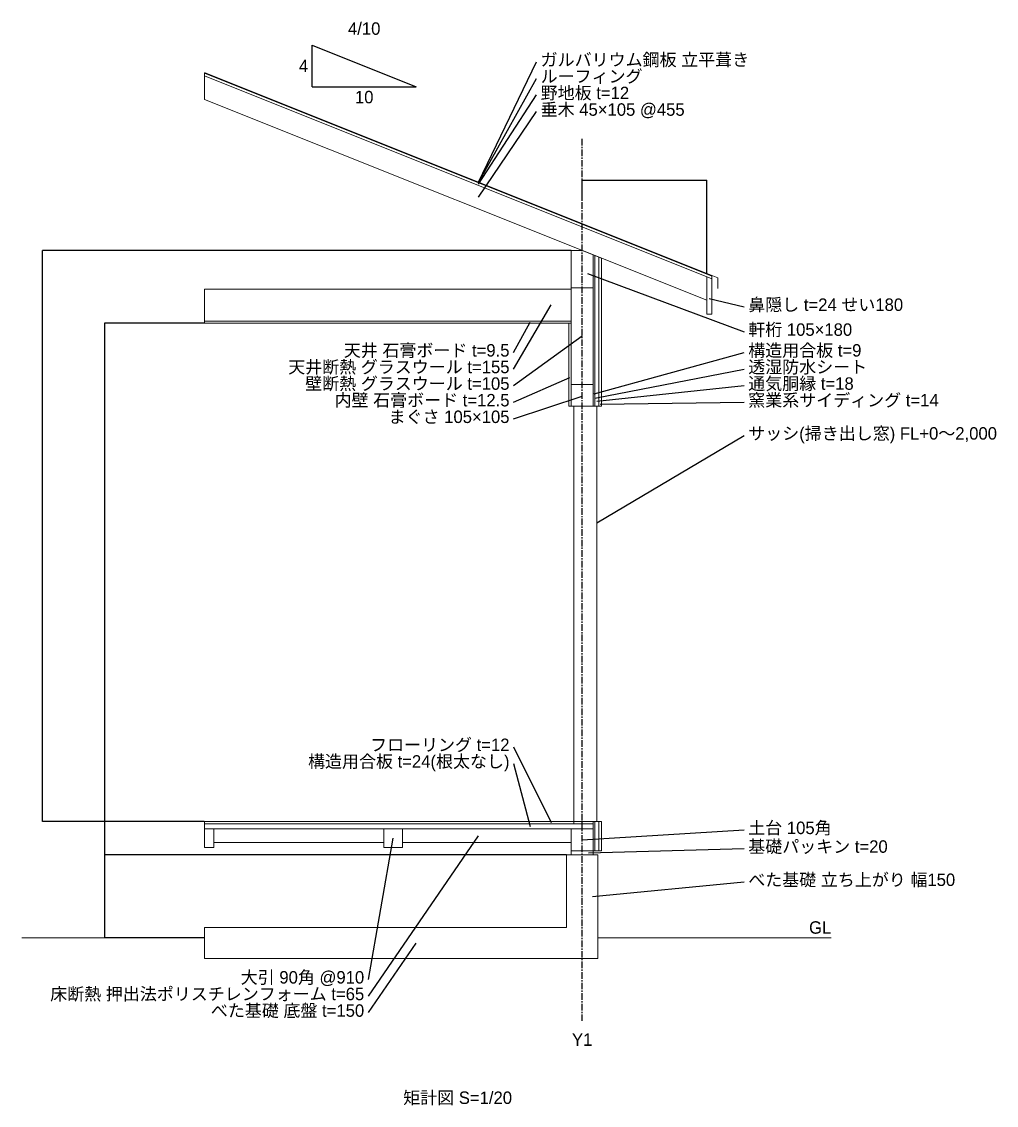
# Model space of a CAD drawing. Header units: millimetres. Extents: x -2900 to 51995, y -25289 to 10180.
# Drawn here: x 47300 to 51995, y -11307 to -6087 of the extents above; entities that cross this region are included whole.
import ezdxf
from ezdxf.enums import TextEntityAlignment as Align

# ---------------------------------------------------------------- set-up
doc = ezdxf.new("R2010")
doc.units = ezdxf.units.MM
doc.linetypes.add('CENTER', pattern=[50.8, 31.75, -6.35, 6.35, -6.35])
for name, color, linetype in [('DIM', 2, 'CONTINUOUS'), ('GRID', 1, 'CENTER'), ('TEXT', 7, 'CONTINUOUS')]:
    doc.layers.add(name, color=color, linetype=linetype)
for name, color, linetype, lineweight in [('KANA_CUT', 7, 'CONTINUOUS', 0), ('KANA_INS', 7, 'CONTINUOUS', 0), ('KANA_VIEW', 7, 'CONTINUOUS', 0)]:
    doc.layers.add(name, color=color, linetype=linetype, lineweight=lineweight)
doc.styles.add('kst32b', font='kst32b')
doc.dimstyles.get("Standard").update_dxf_attribs({"dimtxt": 0.25, "dimasz": 0.175, "dimexe": 0.375, "dimexo": 0.125, "dimgap": 0.1, "dimtad": 0, "dimtoh": 1, "dimlfac": 100, "dimzin": 12, "dimdsep": 46, "dimcen": 0.09, "dimazin": 3, "dimtfac": 1, "dimtdec": 4, "dimtofl": 0, "dimtmove": 0, "dimatfit": 3, "dimfxl": 1, "dimtolj": 1, "dimtzin": 0, "dimarcsym": 0})

# ---------------------------------------------------------------- blocks, each defined once
blk = doc.blocks.new('*D83')
at = {"layer": 'DIM', "color": 0, "linetype": 'ByBlock', "lineweight": -2}
for p, q in [((48179.9, -9939), (47699.6, -9939)), ((47700, -10100), (47700, -9939)), ((49924.9, -10100), (47699.6, -10100))]:
    blk.add_line(p, q, dxfattribs=at)
for points in [[(47700, -9939), (47700, -9939.2), (47700, -9939.2)], [(47700, -10100), (47700, -10099.8), (47700, -10099.8)]]:
    blk.add_solid(points, dxfattribs=at)
at = {"layer": 'DIM', "color": 0, "linetype": 'CONTINUOUS', "lineweight": -2, "insert": (47699.8, -10019.5), "char_height": 0.25, "width": 0.389, "attachment_point": 5, "rotation": 90}
blk.add_mtext('161', dxfattribs=at)
blk = doc.blocks.new('*D84')
at = {"layer": 'DIM', "color": 0, "linetype": 'ByBlock', "lineweight": -2}
for p, q in [((48179.9, -7539), (47699.6, -7539)), ((47700, -9939), (47700, -7539)), ((48179.9, -9939), (47699.6, -9939))]:
    blk.add_line(p, q, dxfattribs=at)
for points in [[(47700, -7539), (47700, -7539.2), (47700, -7539.2)], [(47700, -9939), (47700, -9938.8), (47700, -9938.8)]]:
    blk.add_solid(points, dxfattribs=at)
at = {"layer": 'DIM', "color": 0, "linetype": 'CONTINUOUS', "lineweight": -2, "insert": (47699.8, -8739), "char_height": 0.25, "width": 0.819, "attachment_point": 5, "rotation": 90}
blk.add_mtext('2,400', dxfattribs=at)
blk = doc.blocks.new('*D85')
at = {"layer": 'DIM', "color": 0, "linetype": 'ByBlock', "lineweight": -2}
for p, q in [((49947.4, -7189), (47399.6, -7189)), ((47400, -9939), (47400, -7189)), ((48179.9, -9939), (47399.6, -9939))]:
    blk.add_line(p, q, dxfattribs=at)
for points in [[(47400, -7189), (47400, -7189.2), (47400, -7189.2)], [(47400, -9939), (47400, -9938.8), (47400, -9938.8)]]:
    blk.add_solid(points, dxfattribs=at)
at = {"layer": 'DIM', "color": 0, "linetype": 'CONTINUOUS', "lineweight": -2, "insert": (47399.8, -8564), "char_height": 0.25, "width": 0.792, "attachment_point": 5, "rotation": 90}
blk.add_mtext('2,750', dxfattribs=at)
blk = doc.blocks.new('*D86')
at = {"layer": 'DIM', "color": 0, "linetype": 'ByBlock', "lineweight": -2}
for p, q in [((50000, -6949.9), (50000, -6849.6)), ((50000, -6850), (50600, -6850)), ((50600, -7299.9), (50600, -6849.6))]:
    blk.add_line(p, q, dxfattribs=at)
for points in [[(50000, -6850), (50000.2, -6850), (50000.2, -6850)], [(50600, -6850), (50599.8, -6850), (50599.8, -6850)]]:
    blk.add_solid(points, dxfattribs=at)
at = {"layer": 'DIM', "color": 0, "linetype": 'CONTINUOUS', "lineweight": -2, "insert": (50300, -6849.8), "char_height": 0.25, "width": 0.5, "attachment_point": 5}
blk.add_mtext('600', dxfattribs=at)
blk = doc.blocks.new('*D87')
at = {"layer": 'DIM', "color": 0, "linetype": 'ByBlock', "lineweight": -2}
for p, q in [((49924.9, -10100), (47699.6, -10100)), ((47700, -10500), (47700, -10100)), ((48179.9, -10500), (47699.6, -10500))]:
    blk.add_line(p, q, dxfattribs=at)
for points in [[(47700, -10100), (47700, -10100.2), (47700, -10100.2)], [(47700, -10500), (47700, -10499.8), (47700, -10499.8)]]:
    blk.add_solid(points, dxfattribs=at)
at = {"layer": 'DIM', "color": 0, "linetype": 'CONTINUOUS', "lineweight": -2, "insert": (47699.8, -10300), "char_height": 0.25, "width": 0.528, "attachment_point": 5, "rotation": 90}
blk.add_mtext('400', dxfattribs=at)

msp = doc.modelspace()

# ---------------------------------------------------------------- linework, layer by layer
at = {"layer": 'DIM'}
for p, q in [((48700, -6400), (48700, -6200)), ((48700, -6200), (49200, -6400)), ((48700, -6400), (49200, -6400))]:
    msp.add_line(p, q, dxfattribs=at)
at = {"layer": 'GRID'}
msp.add_line((50000, -10900), (50000, -6650), dxfattribs=at)
at = {"layer": 'KANA_CUT'}
for points in [[(48180, -6347.912), (50624, -7325.512), (50624, -7312.588), (48180, -6334.988)], [(48180, -6461), (50600, -7429), (50600, -7315.912), (48180, -6347.912)], [(49947.5, -7369), (50052.5, -7369), (50052.5, -7210), (50000, -7189), (49947.5, -7189)], [(50052.5, -7939), (50061.5, -7939), (50061.5, -7213.6), (50052.5, -7210)], [(50061.5, -7939), (50079.5, -7939), (50079.5, -7220.8), (50061.5, -7213.6)], [(50600, -7495.912), (50624, -7495.912), (50624, -7325.512), (50600, -7315.912)], [(49947.5, -7939), (50052.5, -7939), (50052.5, -7834), (49947.5, -7834)], [(48180, -9975), (50052.5, -9975), (50052.5, -9951), (48180, -9951)], [(50052.5, -10080), (50061.5, -10080), (50061.5, -9939), (50052.5, -9939)], [(50061.5, -10080), (50079.5, -10080), (50079.5, -9939), (50061.5, -9939)], [(48180, -10065), (48225, -10065), (48225, -9975), (48180, -9975)], [(49045, -10065), (49135, -10065), (49135, -9975), (49045, -9975)], [(49947.5, -10080), (50052.5, -10080), (50052.5, -9975), (49947.5, -9975)], [(48180, -10600), (50075, -10600), (50075, -10100), (49925, -10100), (49925, -10450), (48180, -10450)], [(49947.5, -10100), (50052.5, -10100), (50052.5, -10080), (49947.5, -10080)]]:
    msp.add_lwpolyline(points, close=True, dxfattribs=at)
at = {"layer": 'KANA_INS'}
for points in [[(48180, -7529.5), (49947.5, -7529.5), (49947.5, -7374.5), (48180, -7374.5)], [(49947.5, -7834), (50052.5, -7834), (50052.5, -7369), (49947.5, -7369)], [(48225, -10040), (49045, -10040), (49045, -9975), (48225, -9975)], [(49135, -10040), (49947.5, -10040), (49947.5, -9975), (49135, -9975)]]:
    msp.add_lwpolyline(points, close=True, dxfattribs=at)
at = {"layer": 'KANA_VIEW'}
for p, q in [((48180, -6333.911), (50624, -7311.511)), ((50061.5, -7939), (50061.5, -7213.6)), ((50061.5, -10080), (50061.5, -9939)), ((47300, -10500), (48180, -10500)), ((50075, -10500), (51200, -10500))]:
    msp.add_line(p, q, dxfattribs=at)
msp.add_lwpolyline([(48180, -6331.757), (50654, -7321.357), (50654, -7371.357)], dxfattribs=at)
for points in [[(50079.5, -7939), (50093.5, -7939), (50093.5, -7226.4), (50079.5, -7220.8)], [(48180, -7539), (49947.5, -7539), (49947.5, -7529.5), (48180, -7529.5)], [(49935, -7939), (49947.5, -7939), (49947.5, -7539), (49935, -7539)], [(49960, -9939), (50070, -9939), (50070, -7939), (49960, -7939)], [(48180, -9951), (49960, -9951), (49960, -9939), (48180, -9939)], [(50079.5, -10080), (50093.5, -10080), (50093.5, -9939), (50079.5, -9939)]]:
    msp.add_lwpolyline(points, close=True, dxfattribs=at)
at = {"layer": 'TEXT'}
for p, q in [((49500, -6859.757), (49780, -6280)), ((49500, -6861.9), (49780, -6360)), ((49500, -6869.45), (49780, -6440)), ((49500, -6932.456), (49780, -6520)), ((50026, -7300), (50780, -7580)), ((49670, -7760), (49850, -7450)), ((50612, -7420), (50780, -7460)), ((49670, -7680), (49750, -7534)), ((49670, -7840), (50000, -7600)), ((50057, -7880), (50780, -7680)), ((50061.5, -7900), (50780, -7760)), ((49670, -7920), (49941, -7800)), ((50070.5, -7915), (50780, -7840)), ((49670, -8000), (50000, -7890)), ((50086.5, -7930), (50780, -7920)), ((50070, -8500), (50780, -8080)), ((49670, -9580), (49850, -9945)), ((49670, -9660), (49750, -9963)), ((48970, -10780), (49500, -10008)), ((48970, -10700), (49090, -10020)), ((50000, -10027), (50780, -9980)), ((50030, -10090), (50780, -10070)), ((50050, -10300), (50780, -10230)), ((48970, -10860), (49200, -10525))]:
    msp.add_line(p, q, dxfattribs=at)

# ---------------------------------------------------------------- texts
at = {"layer": 'DIM', "style": 'kst32b'}
msp.add_text('4/10', height=60, dxfattribs=at).set_placement((48950, -6150), align=Align.CENTER)
msp.add_text('4', height=60, dxfattribs=at).set_placement((48680, -6300), align=Align.MIDDLE_RIGHT)
msp.add_text('10', height=60, dxfattribs=at).set_placement((48950, -6420), align=Align.TOP_CENTER)
at = {"layer": 'TEXT', "style": 'kst32b'}
for s, p in [('ガルバリウム鋼板 立平葺き', (49800, -6300)), ('ルーフィング', (49800, -6380)), ('野地板 t=12', (49800, -6460)), ('垂木 45×105 @455', (49800, -6540)), ('鼻隠し t=24 せい180', (50800, -7480)), ('軒桁 105×180', (50800, -7600)), ('構造用合板 t=9', (50800, -7700)), ('透湿防水シート', (50800, -7780)), ('通気胴縁 t=18', (50800, -7860)), ('窯業系サイディング t=14', (50800, -7940)), ('サッシ(掃き出し窓) FL+0〜2,000', (50800, -8100)), ('土台 105角', (50800, -10000)), ('基礎パッキン t=20', (50800, -10090)), ('べた基礎 立ち上がり 幅150', (50800, -10250))]:
    msp.add_text(s, height=60, dxfattribs=at).set_placement(p)
for s, p in [('天井 石膏ボード t=9.5', (49650, -7700)), ('天井断熱 グラスウール t=155', (49650, -7780)), ('壁断熱 グラスウール t=105', (49650, -7860)), ('内壁 石膏ボード t=12.5', (49650, -7940)), ('まぐさ 105×105', (49650, -8020)), ('フローリング t=12', (49650, -9600)), ('構造用合板 t=24(根太なし)', (49650, -9680)), ('GL', (51200, -10480)), ('大引 90角 @910', (48950, -10720)), ('床断熱 押出法ポリスチレンフォーム t=65', (48950, -10800)), ('べた基礎 底盤 t=150', (48950, -10880))]:
    msp.add_text(s, height=60, dxfattribs=at).set_placement(p, align=Align.RIGHT)
msp.add_text('Y1', height=60, dxfattribs=at).set_placement((50000, -10960), align=Align.TOP_CENTER)
msp.add_text('矩計図 S=1/20', height=60, dxfattribs=at).set_placement((49400, -11300), align=Align.CENTER)

# ---------------------------------------------------------------- dimensions: what is measured, and where the dimension line sits
at = {"layer": 'DIM'}
dim = msp.add_linear_dim(base=(50300, -6850), p1=(50000, -6950), p2=(50600, -7300), text='600', dimstyle='Standard', dxfattribs=at)
dim.commit()
dim.dimension.update_dxf_attribs({"geometry": '*D86', "text_midpoint": (50300, -6849.775)})
for base, p1, p2, text, picture, middle in [((47400, -8500), (48180, -9939), (49947.5, -7189), '2,750', '*D85', (47399.775, -8564)), ((47700, -8700), (48180, -9939), (48180, -7539), '2,400', '*D84', (47699.775, -8739)), ((47700, -10020), (49925, -10100), (48180, -9939), '161', '*D83', (47699.775, -10019.5)), ((47700, -10300), (48180, -10500), (49925, -10100), '400', '*D87', (47699.775, -10300))]:
    dim = msp.add_linear_dim(base=base, p1=p1, p2=p2, angle=90, text=text, dimstyle='Standard', dxfattribs=at)
    dim.commit()
    dim.dimension.update_dxf_attribs({"geometry": picture, "text_midpoint": middle})

doc.saveas('drawing.dxf')
